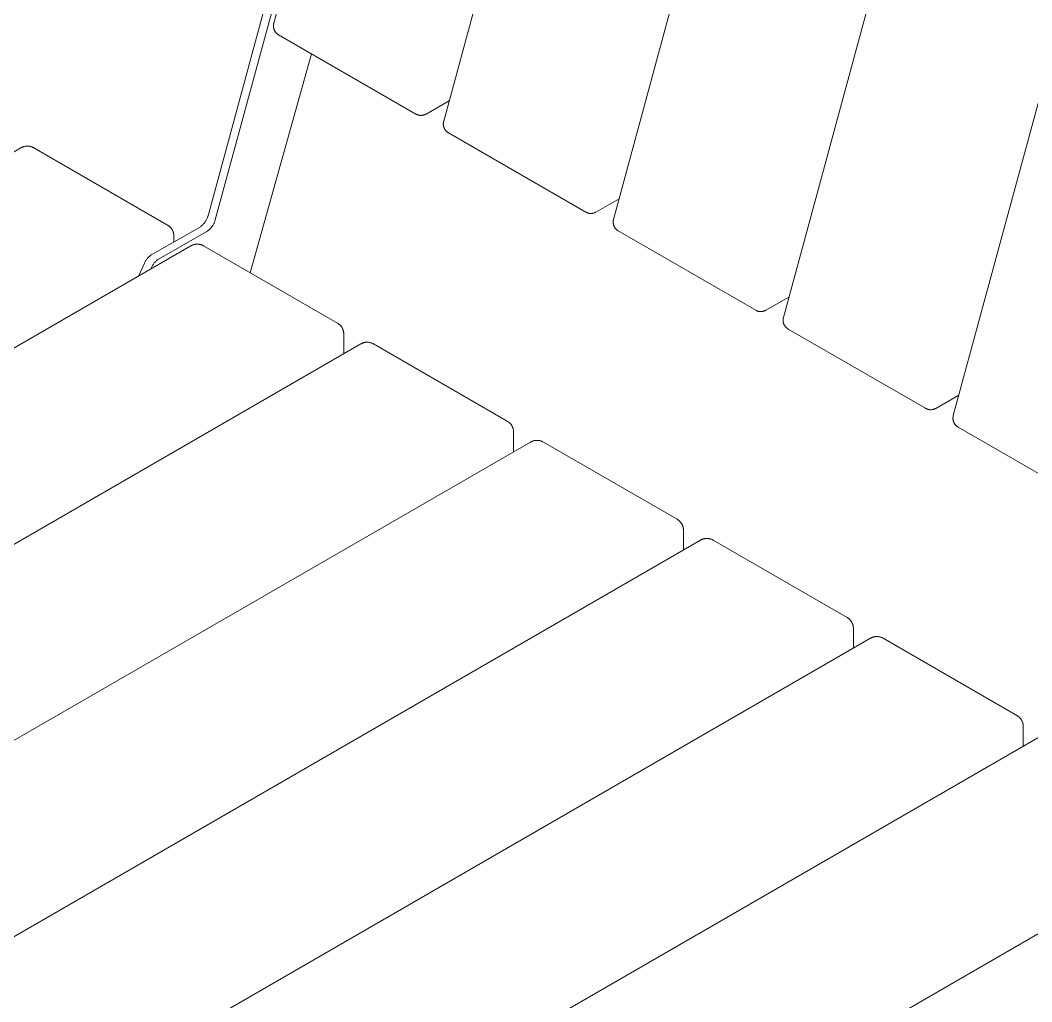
# Model space of a CAD drawing. Header units: millimetres. Extents: x -402 to 3954, y -41 to 3282.
# Drawn here: x 3260.5 to 3516.5, y 1418.4 to 1666.8 of the extents above; entities that cross this region are included whole.
import ezdxf

# ---------------------------------------------------------------- set-up
doc = ezdxf.new("R2010")
doc.units = ezdxf.units.MM
doc.layers.add('ZANO_R', color=7, linetype='Continuous', lineweight=0)

msp = doc.modelspace()

# ---------------------------------------------------------------- linework, layer by layer
at = {"layer": 'ZANO_R'}
for p, q in [((3324.69, 1666.01), (3371.11, 1837.14)), ((3308.04, 1617.29), (3363.29, 1820.77)), ((3309.87, 1616.24), (3365.12, 1819.71)), ((3367.69, 1641.18), (3414.11, 1812.32)), ((3410.69, 1616.36), (3457.11, 1787.49)), ((3453.69, 1591.53), (3500.11, 1762.66)), ((3496.69, 1566.71), (3543.11, 1737.84)), ((3324.6, 1665.48), (3324.61, 1665.57)), ((3324.6, 1665.39), (3324.6, 1665.48)), ((3324.6, 1665.3), (3324.6, 1665.39)), ((3324.6, 1665.21), (3324.6, 1665.3)), ((3324.61, 1665.12), (3324.6, 1665.21)), ((3324.61, 1665.57), (3324.62, 1665.66)), ((3324.62, 1665.03), (3324.61, 1665.12)), ((3324.62, 1665.66), (3324.63, 1665.75)), ((3324.63, 1664.94), (3324.62, 1665.03)), ((3324.63, 1665.75), (3324.65, 1665.83)), ((3324.64, 1664.86), (3324.63, 1664.94)), ((3324.66, 1664.77), (3324.64, 1664.86)), ((3324.65, 1665.83), (3324.67, 1665.92)), ((3324.68, 1664.68), (3324.66, 1664.77)), ((3324.67, 1665.92), (3324.69, 1666.01)), ((3324.71, 1664.6), (3324.68, 1664.68)), ((3324.73, 1664.51), (3324.71, 1664.6)), ((3324.76, 1664.43), (3324.73, 1664.51)), ((3324.79, 1664.34), (3324.76, 1664.43)), ((3324.83, 1664.26), (3324.79, 1664.34)), ((3324.87, 1664.18), (3324.83, 1664.26)), ((3324.91, 1664.1), (3324.87, 1664.18)), ((3324.95, 1664.02), (3324.91, 1664.1)), ((3325, 1663.95), (3324.95, 1664.02)), ((3325.05, 1663.87), (3325, 1663.95)), ((3325.1, 1663.8), (3325.05, 1663.87)), ((3325.15, 1663.73), (3325.1, 1663.8)), ((3325.21, 1663.66), (3325.15, 1663.73)), ((3325.27, 1663.59), (3325.21, 1663.66)), ((3325.33, 1663.53), (3325.27, 1663.59)), ((3325.39, 1663.46), (3325.33, 1663.53)), ((3325.46, 1663.4), (3325.39, 1663.46)), ((3325.53, 1663.34), (3325.46, 1663.4)), ((3325.6, 1663.29), (3325.53, 1663.34)), ((3325.67, 1663.23), (3325.6, 1663.29)), ((3325.74, 1663.18), (3325.67, 1663.23)), ((3325.82, 1663.13), (3325.74, 1663.18)), ((3325.89, 1663.09), (3325.82, 1663.13)), ((3360.66, 1643.02), (3325.89, 1663.09)), ((3334.25, 1658.27), (3318.74, 1602.84)), ((3369.09, 1646.35), (3363.23, 1643.01)), ((3360.74, 1642.97), (3360.66, 1643.02)), ((3360.82, 1642.93), (3360.74, 1642.97)), ((3360.9, 1642.89), (3360.82, 1642.93)), ((3360.98, 1642.86), (3360.9, 1642.89)), ((3361.06, 1642.83), (3360.98, 1642.86)), ((3361.15, 1642.8), (3361.06, 1642.83)), ((3361.24, 1642.77), (3361.15, 1642.8)), ((3361.32, 1642.75), (3361.24, 1642.77)), ((3361.41, 1642.73), (3361.32, 1642.75)), ((3361.5, 1642.71), (3361.41, 1642.73)), ((3361.59, 1642.7), (3361.5, 1642.71)), ((3361.68, 1642.69), (3361.59, 1642.7)), ((3361.77, 1642.68), (3361.68, 1642.69)), ((3361.86, 1642.67), (3361.77, 1642.68)), ((3361.94, 1642.67), (3361.86, 1642.67)), ((3362.03, 1642.67), (3361.94, 1642.67)), ((3362.12, 1642.68), (3362.03, 1642.67)), ((3362.21, 1642.68), (3362.12, 1642.68)), ((3362.3, 1642.69), (3362.21, 1642.68)), ((3362.39, 1642.71), (3362.3, 1642.69)), ((3362.48, 1642.72), (3362.39, 1642.71)), ((3362.57, 1642.74), (3362.48, 1642.72)), ((3362.65, 1642.77), (3362.57, 1642.74)), ((3362.74, 1642.79), (3362.65, 1642.77)), ((3362.83, 1642.82), (3362.74, 1642.79)), ((3362.91, 1642.85), (3362.83, 1642.82)), ((3362.99, 1642.89), (3362.91, 1642.85)), ((3363.07, 1642.93), (3362.99, 1642.89)), ((3363.15, 1642.97), (3363.07, 1642.93)), ((3363.23, 1643.01), (3363.15, 1642.97)), ((3367.67, 1641.1), (3367.69, 1641.18)), ((3367.6, 1640.65), (3367.61, 1640.74)), ((3367.6, 1640.56), (3367.6, 1640.65)), ((3367.6, 1640.47), (3367.6, 1640.56)), ((3367.6, 1640.39), (3367.6, 1640.47)), ((3367.61, 1640.3), (3367.6, 1640.39)), ((3367.61, 1640.74), (3367.62, 1640.83)), ((3367.62, 1640.21), (3367.61, 1640.3)), ((3367.62, 1640.83), (3367.63, 1640.92)), ((3367.63, 1640.12), (3367.62, 1640.21)), ((3367.63, 1640.92), (3367.65, 1641.01)), ((3367.64, 1640.03), (3367.63, 1640.12)), ((3367.66, 1639.94), (3367.64, 1640.03)), ((3367.65, 1641.01), (3367.67, 1641.1)), ((3367.68, 1639.86), (3367.66, 1639.94)), ((3367.7, 1639.77), (3367.68, 1639.86)), ((3367.73, 1639.69), (3367.7, 1639.77)), ((3367.76, 1639.6), (3367.73, 1639.69)), ((3367.79, 1639.52), (3367.76, 1639.6)), ((3367.83, 1639.44), (3367.79, 1639.52)), ((3367.87, 1639.35), (3367.83, 1639.44)), ((3367.91, 1639.28), (3367.87, 1639.35)), ((3367.95, 1639.2), (3367.91, 1639.28)), ((3368, 1639.12), (3367.95, 1639.2)), ((3368.05, 1639.05), (3368, 1639.12)), ((3368.1, 1638.97), (3368.05, 1639.05)), ((3368.15, 1638.9), (3368.1, 1638.97)), ((3368.21, 1638.83), (3368.15, 1638.9)), ((3368.27, 1638.77), (3368.21, 1638.83)), ((3368.33, 1638.7), (3368.27, 1638.77)), ((3368.39, 1638.64), (3368.33, 1638.7)), ((3368.46, 1638.58), (3368.39, 1638.64)), ((3368.53, 1638.52), (3368.46, 1638.58)), ((3368.6, 1638.46), (3368.53, 1638.52)), ((3368.67, 1638.41), (3368.6, 1638.46)), ((3368.74, 1638.36), (3368.67, 1638.41)), ((3368.82, 1638.31), (3368.74, 1638.36)), ((3368.89, 1638.26), (3368.82, 1638.31)), ((3403.66, 1618.19), (3368.89, 1638.26)), ((3059.43, 1518.27), (3260.7, 1634.48)), ((3260.7, 1634.48), (3260.79, 1634.53)), ((3260.79, 1634.53), (3260.89, 1634.58)), ((3260.89, 1634.58), (3260.99, 1634.63)), ((3260.99, 1634.63), (3261.09, 1634.67)), ((3261.09, 1634.67), (3261.19, 1634.71)), ((3261.19, 1634.71), (3261.3, 1634.74)), ((3261.3, 1634.74), (3261.4, 1634.78)), ((3261.4, 1634.78), (3261.5, 1634.81)), ((3261.5, 1634.81), (3261.61, 1634.83)), ((3261.61, 1634.83), (3261.72, 1634.85)), ((3261.72, 1634.85), (3261.83, 1634.87)), ((3261.83, 1634.87), (3261.93, 1634.89)), ((3261.93, 1634.89), (3262.04, 1634.9)), ((3262.04, 1634.9), (3262.15, 1634.91)), ((3262.15, 1634.91), (3262.26, 1634.91)), ((3262.26, 1634.91), (3262.37, 1634.91)), ((3262.37, 1634.91), (3262.48, 1634.91)), ((3262.48, 1634.91), (3262.59, 1634.9)), ((3262.59, 1634.9), (3262.7, 1634.89)), ((3262.7, 1634.89), (3262.81, 1634.87)), ((3262.81, 1634.87), (3262.91, 1634.85)), ((3262.91, 1634.85), (3263.02, 1634.83)), ((3263.02, 1634.83), (3263.13, 1634.81)), ((3263.13, 1634.81), (3263.23, 1634.78)), ((3263.23, 1634.78), (3263.34, 1634.74)), ((3263.34, 1634.74), (3263.44, 1634.71)), ((3263.44, 1634.71), (3263.54, 1634.67)), ((3263.54, 1634.67), (3263.64, 1634.63)), ((3263.64, 1634.63), (3263.74, 1634.58)), ((3263.74, 1634.58), (3263.84, 1634.53)), ((3263.84, 1634.53), (3263.93, 1634.48)), ((3263.93, 1634.48), (3297.78, 1614.93)), ((3412.09, 1621.52), (3406.23, 1618.18)), ((3403.74, 1618.15), (3403.66, 1618.19)), ((3403.82, 1618.11), (3403.74, 1618.15)), ((3406.15, 1618.14), (3406.07, 1618.1)), ((3406.23, 1618.18), (3406.15, 1618.14)), ((3307.13, 1615.47), (3307.23, 1615.61)), ((3307.23, 1615.61), (3307.33, 1615.75)), ((3307.33, 1615.75), (3307.42, 1615.89)), ((3307.42, 1615.89), (3307.51, 1616.04)), ((3307.51, 1616.04), (3307.6, 1616.18)), ((3307.6, 1616.18), (3307.68, 1616.34)), ((3307.68, 1616.34), (3307.75, 1616.49)), ((3307.75, 1616.49), (3307.82, 1616.65)), ((3307.82, 1616.65), (3307.88, 1616.8)), ((3307.88, 1616.8), (3307.94, 1616.97)), ((3307.94, 1616.97), (3307.99, 1617.13)), ((3307.99, 1617.13), (3308.04, 1617.29)), ((3309.58, 1615.43), (3309.65, 1615.59)), ((3309.65, 1615.59), (3309.71, 1615.75)), ((3309.71, 1615.75), (3309.77, 1615.91)), ((3309.77, 1615.91), (3309.82, 1616.07)), ((3309.82, 1616.07), (3309.87, 1616.24)), ((3403.9, 1618.07), (3403.82, 1618.11)), ((3403.98, 1618.03), (3403.9, 1618.07)), ((3404.06, 1618), (3403.98, 1618.03)), ((3404.15, 1617.97), (3404.06, 1618)), ((3404.23, 1617.95), (3404.15, 1617.97)), ((3404.32, 1617.92), (3404.23, 1617.95)), ((3404.41, 1617.9), (3404.32, 1617.92)), ((3404.5, 1617.88), (3404.41, 1617.9)), ((3404.59, 1617.87), (3404.5, 1617.88)), ((3404.68, 1617.86), (3404.59, 1617.87)), ((3404.76, 1617.85), (3404.68, 1617.86)), ((3404.85, 1617.85), (3404.76, 1617.85)), ((3404.94, 1617.84), (3404.85, 1617.85)), ((3405.03, 1617.85), (3404.94, 1617.84)), ((3405.12, 1617.85), (3405.03, 1617.85)), ((3405.21, 1617.86), (3405.12, 1617.85)), ((3405.3, 1617.87), (3405.21, 1617.86)), ((3405.39, 1617.88), (3405.3, 1617.87)), ((3405.48, 1617.9), (3405.39, 1617.88)), ((3405.57, 1617.92), (3405.48, 1617.9)), ((3405.65, 1617.94), (3405.57, 1617.92)), ((3405.74, 1617.97), (3405.65, 1617.94)), ((3405.82, 1618), (3405.74, 1617.97)), ((3405.91, 1618.03), (3405.82, 1618)), ((3405.99, 1618.06), (3405.91, 1618.03)), ((3406.07, 1618.1), (3405.99, 1618.06)), ((3410.6, 1615.83), (3410.61, 1615.92)), ((3410.6, 1615.74), (3410.6, 1615.83)), ((3410.6, 1615.65), (3410.6, 1615.74)), ((3410.6, 1615.56), (3410.6, 1615.65)), ((3410.61, 1615.92), (3410.62, 1616.01)), ((3410.62, 1616.01), (3410.63, 1616.09)), ((3410.63, 1616.09), (3410.65, 1616.18)), ((3410.65, 1616.18), (3410.67, 1616.27)), ((3410.67, 1616.27), (3410.69, 1616.36)), ((3293.81, 1607.45), (3305.88, 1614.32)), ((3295.64, 1606.39), (3307.71, 1613.27)), ((3297.78, 1614.93), (3297.88, 1614.88)), ((3297.88, 1614.88), (3297.97, 1614.82)), ((3297.97, 1614.82), (3298.06, 1614.75)), ((3298.06, 1614.75), (3298.15, 1614.69)), ((3298.15, 1614.69), (3298.23, 1614.62)), ((3298.23, 1614.62), (3298.31, 1614.55)), ((3298.31, 1614.55), (3298.39, 1614.48)), ((3298.39, 1614.48), (3298.47, 1614.4)), ((3298.47, 1614.4), (3298.55, 1614.32)), ((3298.55, 1614.32), (3298.62, 1614.24)), ((3298.62, 1614.24), (3298.69, 1614.15)), ((3298.69, 1614.15), (3298.76, 1614.07)), ((3298.76, 1614.07), (3298.82, 1613.98)), ((3298.82, 1613.98), (3298.88, 1613.89)), ((3298.88, 1613.89), (3298.94, 1613.8)), ((3298.94, 1613.8), (3298.99, 1613.7)), ((3298.99, 1613.7), (3299.05, 1613.6)), ((3299.05, 1613.6), (3299.09, 1613.51)), ((3299.09, 1613.51), (3299.14, 1613.41)), ((3299.14, 1613.41), (3299.18, 1613.31)), ((3299.18, 1613.31), (3299.22, 1613.2)), ((3299.22, 1613.2), (3299.25, 1613.1)), ((3299.25, 1613.1), (3299.28, 1613)), ((3305.88, 1614.32), (3306.02, 1614.42)), ((3306.02, 1614.42), (3306.16, 1614.52)), ((3306.16, 1614.52), (3306.29, 1614.62)), ((3306.29, 1614.62), (3306.42, 1614.73)), ((3306.42, 1614.73), (3306.55, 1614.85)), ((3306.55, 1614.85), (3306.68, 1614.96)), ((3306.68, 1614.96), (3306.8, 1615.08)), ((3306.8, 1615.08), (3306.91, 1615.21)), ((3306.91, 1615.21), (3307.02, 1615.34)), ((3307.02, 1615.34), (3307.13, 1615.47)), ((3307.71, 1613.27), (3307.85, 1613.36)), ((3307.85, 1613.36), (3307.99, 1613.46)), ((3307.99, 1613.46), (3308.12, 1613.57)), ((3308.12, 1613.57), (3308.25, 1613.68)), ((3308.25, 1613.68), (3308.38, 1613.79)), ((3308.38, 1613.79), (3308.51, 1613.91)), ((3308.51, 1613.91), (3308.63, 1614.03)), ((3308.63, 1614.03), (3308.74, 1614.15)), ((3308.74, 1614.15), (3308.85, 1614.28)), ((3308.85, 1614.28), (3308.96, 1614.41)), ((3308.96, 1614.41), (3309.06, 1614.55)), ((3309.06, 1614.55), (3309.16, 1614.69)), ((3309.16, 1614.69), (3309.25, 1614.83)), ((3309.25, 1614.83), (3309.34, 1614.98)), ((3309.34, 1614.98), (3309.43, 1615.13)), ((3309.43, 1615.13), (3309.5, 1615.28)), ((3309.5, 1615.28), (3309.58, 1615.43)), ((3410.61, 1615.47), (3410.6, 1615.56)), ((3410.61, 1615.38), (3410.61, 1615.47)), ((3410.63, 1615.29), (3410.61, 1615.38)), ((3410.64, 1615.21), (3410.63, 1615.29)), ((3410.66, 1615.12), (3410.64, 1615.21)), ((3410.68, 1615.03), (3410.66, 1615.12)), ((3410.7, 1614.94), (3410.68, 1615.03)), ((3410.73, 1614.86), (3410.7, 1614.94)), ((3410.76, 1614.78), (3410.73, 1614.86)), ((3410.79, 1614.69), (3410.76, 1614.78)), ((3410.83, 1614.61), (3410.79, 1614.69)), ((3410.87, 1614.53), (3410.83, 1614.61)), ((3410.91, 1614.45), (3410.87, 1614.53)), ((3410.95, 1614.37), (3410.91, 1614.45)), ((3411, 1614.3), (3410.95, 1614.37)), ((3411.05, 1614.22), (3411, 1614.3)), ((3411.1, 1614.15), (3411.05, 1614.22)), ((3411.15, 1614.08), (3411.1, 1614.15)), ((3411.21, 1614.01), (3411.15, 1614.08)), ((3411.27, 1613.94), (3411.21, 1614.01)), ((3411.33, 1613.88), (3411.27, 1613.94)), ((3411.39, 1613.81), (3411.33, 1613.88)), ((3411.46, 1613.75), (3411.39, 1613.81)), ((3411.53, 1613.69), (3411.46, 1613.75)), ((3411.6, 1613.64), (3411.53, 1613.69)), ((3411.67, 1613.58), (3411.6, 1613.64)), ((3411.74, 1613.53), (3411.67, 1613.58)), ((3411.81, 1613.48), (3411.74, 1613.53)), ((3411.89, 1613.44), (3411.81, 1613.48)), ((3446.66, 1593.37), (3411.89, 1613.44)), ((3299.28, 1613), (3299.31, 1612.89)), ((3299.31, 1612.89), (3299.33, 1612.78)), ((3299.33, 1612.78), (3299.35, 1612.68)), ((3299.35, 1612.68), (3299.37, 1612.57)), ((3299.37, 1612.57), (3299.38, 1612.46)), ((3299.38, 1612.46), (3299.39, 1612.35)), ((3299.39, 1612.35), (3299.4, 1612.24)), ((3299.4, 1612.24), (3299.4, 1612.13)), ((3299.4, 1612.13), (3299.4, 1610.63)), ((3102.42, 1493.45), (3303.7, 1609.65)), ((3303.7, 1609.65), (3303.79, 1609.7)), ((3303.79, 1609.7), (3303.89, 1609.75)), ((3303.89, 1609.75), (3303.99, 1609.8)), ((3303.99, 1609.8), (3304.09, 1609.84)), ((3304.09, 1609.84), (3304.19, 1609.88)), ((3304.19, 1609.88), (3304.29, 1609.92)), ((3304.29, 1609.92), (3304.4, 1609.95)), ((3304.4, 1609.95), (3304.5, 1609.98)), ((3304.5, 1609.98), (3304.61, 1610.01)), ((3304.61, 1610.01), (3304.72, 1610.03)), ((3304.72, 1610.03), (3304.82, 1610.05)), ((3304.82, 1610.05), (3304.93, 1610.06)), ((3304.93, 1610.06), (3305.04, 1610.07)), ((3305.04, 1610.07), (3305.15, 1610.08)), ((3305.15, 1610.08), (3305.26, 1610.08)), ((3305.26, 1610.08), (3305.37, 1610.08)), ((3305.37, 1610.08), (3305.48, 1610.08)), ((3305.48, 1610.08), (3305.59, 1610.07)), ((3305.59, 1610.07), (3305.7, 1610.06)), ((3305.7, 1610.06), (3305.8, 1610.05)), ((3305.8, 1610.05), (3305.91, 1610.03)), ((3305.91, 1610.03), (3306.02, 1610.01)), ((3306.02, 1610.01), (3306.13, 1609.98)), ((3306.13, 1609.98), (3306.23, 1609.95)), ((3306.23, 1609.95), (3306.33, 1609.92)), ((3306.33, 1609.92), (3306.44, 1609.88)), ((3306.44, 1609.88), (3306.54, 1609.84)), ((3306.54, 1609.84), (3306.64, 1609.8)), ((3306.64, 1609.8), (3306.74, 1609.75)), ((3306.74, 1609.75), (3306.84, 1609.7)), ((3306.84, 1609.7), (3306.93, 1609.65)), ((3306.93, 1609.65), (3340.78, 1590.11)), ((3291.94, 1605.27), (3292.01, 1605.41)), ((3292.01, 1605.41), (3292.08, 1605.56)), ((3292.08, 1605.56), (3292.15, 1605.7)), ((3292.15, 1605.7), (3292.24, 1605.84)), ((3292.24, 1605.84), (3292.32, 1605.98)), ((3292.32, 1605.98), (3292.41, 1606.11)), ((3292.41, 1606.11), (3292.51, 1606.25)), ((3292.51, 1606.25), (3292.61, 1606.37)), ((3292.61, 1606.37), (3292.71, 1606.5)), ((3292.71, 1606.5), (3292.82, 1606.62)), ((3292.82, 1606.62), (3292.93, 1606.74)), ((3292.93, 1606.74), (3293.05, 1606.85)), ((3293.05, 1606.85), (3293.17, 1606.96)), ((3293.17, 1606.96), (3293.29, 1607.07)), ((3293.29, 1607.07), (3293.42, 1607.17)), ((3293.42, 1607.17), (3293.54, 1607.27)), ((3293.54, 1607.27), (3293.68, 1607.36)), ((3293.68, 1607.36), (3293.81, 1607.45)), ((3294.44, 1605.32), (3294.54, 1605.44)), ((3294.54, 1605.44), (3294.65, 1605.56)), ((3294.65, 1605.56), (3294.76, 1605.68)), ((3294.76, 1605.68), (3294.88, 1605.8)), ((3294.88, 1605.8), (3295, 1605.91)), ((3295, 1605.91), (3295.12, 1606.01)), ((3295.12, 1606.01), (3295.24, 1606.11)), ((3295.24, 1606.11), (3295.37, 1606.21)), ((3295.37, 1606.21), (3295.51, 1606.31)), ((3295.51, 1606.31), (3295.64, 1606.39)), ((3290.45, 1602), (3291.94, 1605.27)), ((3293.59, 1603.81), (3293.77, 1604.21)), ((3293.77, 1604.21), (3293.84, 1604.36)), ((3293.84, 1604.36), (3293.91, 1604.5)), ((3293.91, 1604.5), (3293.98, 1604.65)), ((3293.98, 1604.65), (3294.07, 1604.79)), ((3294.07, 1604.79), (3294.15, 1604.92)), ((3294.15, 1604.92), (3294.24, 1605.06)), ((3294.24, 1605.06), (3294.34, 1605.19)), ((3294.34, 1605.19), (3294.44, 1605.32)), ((3455.09, 1596.7), (3449.23, 1593.36)), ((3446.74, 1593.32), (3446.66, 1593.37)), ((3446.82, 1593.28), (3446.74, 1593.32)), ((3446.9, 1593.24), (3446.82, 1593.28)), ((3446.98, 1593.21), (3446.9, 1593.24)), ((3447.06, 1593.18), (3446.98, 1593.21)), ((3447.15, 1593.15), (3447.06, 1593.18)), ((3447.23, 1593.12), (3447.15, 1593.15)), ((3447.32, 1593.1), (3447.23, 1593.12)), ((3447.41, 1593.08), (3447.32, 1593.1)), ((3447.5, 1593.06), (3447.41, 1593.08)), ((3447.58, 1593.05), (3447.5, 1593.06)), ((3447.67, 1593.03), (3447.58, 1593.05)), ((3447.76, 1593.03), (3447.67, 1593.03)), ((3447.85, 1593.02), (3447.76, 1593.03)), ((3447.94, 1593.02), (3447.85, 1593.02)), ((3448.03, 1593.02), (3447.94, 1593.02)), ((3448.12, 1593.03), (3448.03, 1593.02)), ((3448.21, 1593.03), (3448.12, 1593.03)), ((3448.3, 1593.04), (3448.21, 1593.03)), ((3448.39, 1593.06), (3448.3, 1593.04)), ((3448.48, 1593.07), (3448.39, 1593.06)), ((3448.57, 1593.09), (3448.48, 1593.07)), ((3448.65, 1593.12), (3448.57, 1593.09)), ((3448.74, 1593.14), (3448.65, 1593.12)), ((3448.82, 1593.17), (3448.74, 1593.14)), ((3448.91, 1593.2), (3448.82, 1593.17)), ((3448.99, 1593.24), (3448.91, 1593.2)), ((3449.07, 1593.28), (3448.99, 1593.24)), ((3449.15, 1593.32), (3449.07, 1593.28)), ((3449.23, 1593.36), (3449.15, 1593.32)), ((3340.78, 1590.11), (3340.88, 1590.05)), ((3340.88, 1590.05), (3340.97, 1589.99)), ((3340.97, 1589.99), (3341.06, 1589.93)), ((3453.6, 1591), (3453.61, 1591.09)), ((3453.6, 1590.91), (3453.6, 1591)), ((3453.6, 1590.82), (3453.6, 1590.91)), ((3453.6, 1590.73), (3453.6, 1590.82)), ((3453.6, 1590.65), (3453.6, 1590.73)), ((3453.61, 1590.56), (3453.6, 1590.65)), ((3453.61, 1591.09), (3453.62, 1591.18)), ((3453.63, 1590.47), (3453.61, 1590.56)), ((3453.62, 1591.18), (3453.63, 1591.27)), ((3453.63, 1591.27), (3453.65, 1591.36)), ((3453.64, 1590.38), (3453.63, 1590.47)), ((3453.66, 1590.29), (3453.64, 1590.38)), ((3453.65, 1591.36), (3453.66, 1591.44)), ((3453.66, 1591.44), (3453.69, 1591.53)), ((3453.68, 1590.21), (3453.66, 1590.29)), ((3453.7, 1590.12), (3453.68, 1590.21)), ((3453.73, 1590.03), (3453.7, 1590.12)), ((3453.76, 1589.95), (3453.73, 1590.03)), ((3341.06, 1589.93), (3341.14, 1589.86)), ((3341.14, 1589.86), (3341.23, 1589.8)), ((3341.23, 1589.8), (3341.31, 1589.72)), ((3341.31, 1589.72), (3341.39, 1589.65)), ((3341.39, 1589.65), (3341.47, 1589.57)), ((3341.47, 1589.57), (3341.55, 1589.49)), ((3341.55, 1589.49), (3341.62, 1589.41)), ((3341.62, 1589.41), (3341.69, 1589.33)), ((3341.69, 1589.33), (3341.76, 1589.24)), ((3341.76, 1589.24), (3341.82, 1589.15)), ((3341.82, 1589.15), (3341.88, 1589.06)), ((3341.88, 1589.06), (3341.94, 1588.97)), ((3341.94, 1588.97), (3341.99, 1588.88)), ((3341.99, 1588.88), (3342.04, 1588.78)), ((3342.04, 1588.78), (3342.09, 1588.68)), ((3342.09, 1588.68), (3342.14, 1588.58)), ((3342.14, 1588.58), (3342.18, 1588.48)), ((3342.18, 1588.48), (3342.22, 1588.38)), ((3342.22, 1588.38), (3342.25, 1588.27)), ((3342.25, 1588.27), (3342.28, 1588.17)), ((3342.28, 1588.17), (3342.31, 1588.06)), ((3342.31, 1588.06), (3342.33, 1587.96)), ((3342.33, 1587.96), (3342.35, 1587.85)), ((3342.35, 1587.85), (3342.37, 1587.74)), ((3342.37, 1587.74), (3342.38, 1587.63)), ((3342.38, 1587.63), (3342.39, 1587.52)), ((3342.39, 1587.52), (3342.4, 1587.42)), ((3342.4, 1587.42), (3342.4, 1587.31)), ((3453.79, 1589.87), (3453.76, 1589.95)), ((3453.83, 1589.78), (3453.79, 1589.87)), ((3453.87, 1589.7), (3453.83, 1589.78)), ((3453.91, 1589.62), (3453.87, 1589.7)), ((3453.95, 1589.55), (3453.91, 1589.62)), ((3454, 1589.47), (3453.95, 1589.55)), ((3454.05, 1589.4), (3454, 1589.47)), ((3454.1, 1589.32), (3454.05, 1589.4)), ((3454.15, 1589.25), (3454.1, 1589.32)), ((3454.21, 1589.18), (3454.15, 1589.25)), ((3454.27, 1589.12), (3454.21, 1589.18)), ((3454.33, 1589.05), (3454.27, 1589.12)), ((3454.39, 1588.99), (3454.33, 1589.05)), ((3454.46, 1588.93), (3454.39, 1588.99)), ((3454.52, 1588.87), (3454.46, 1588.93)), ((3454.59, 1588.81), (3454.52, 1588.87)), ((3454.67, 1588.76), (3454.59, 1588.81)), ((3454.74, 1588.71), (3454.67, 1588.76)), ((3454.81, 1588.66), (3454.74, 1588.71)), ((3454.89, 1588.61), (3454.81, 1588.66)), ((3489.66, 1568.54), (3454.89, 1588.61)), ((3342.4, 1587.31), (3342.4, 1582.34)), ((3346.7, 1584.83), (3346.79, 1584.88)), ((3346.79, 1584.88), (3346.89, 1584.93)), ((3346.89, 1584.93), (3346.99, 1584.97)), ((3346.99, 1584.97), (3347.09, 1585.02)), ((3347.09, 1585.02), (3347.19, 1585.06)), ((3347.19, 1585.06), (3347.29, 1585.09)), ((3347.29, 1585.09), (3347.4, 1585.13)), ((3347.4, 1585.13), (3347.5, 1585.16)), ((3347.5, 1585.16), (3347.61, 1585.18)), ((3347.61, 1585.18), (3347.72, 1585.2)), ((3347.72, 1585.2), (3347.82, 1585.22)), ((3347.82, 1585.22), (3347.93, 1585.24)), ((3347.93, 1585.24), (3348.04, 1585.25)), ((3348.04, 1585.25), (3348.15, 1585.25)), ((3348.15, 1585.25), (3348.26, 1585.26)), ((3348.26, 1585.26), (3348.37, 1585.26)), ((3348.37, 1585.26), (3348.48, 1585.25)), ((3348.48, 1585.25), (3348.59, 1585.25)), ((3348.59, 1585.25), (3348.7, 1585.24)), ((3348.7, 1585.24), (3348.8, 1585.22)), ((3348.8, 1585.22), (3348.91, 1585.2)), ((3348.91, 1585.2), (3349.02, 1585.18)), ((3349.02, 1585.18), (3349.12, 1585.16)), ((3349.12, 1585.16), (3349.23, 1585.13)), ((3349.23, 1585.13), (3349.33, 1585.09)), ((3349.33, 1585.09), (3349.44, 1585.06)), ((3349.44, 1585.06), (3349.54, 1585.02)), ((3349.54, 1585.02), (3349.64, 1584.97)), ((3349.64, 1584.97), (3349.74, 1584.93)), ((3349.74, 1584.93), (3349.84, 1584.88)), ((3349.84, 1584.88), (3349.93, 1584.83)), ((3145.42, 1468.62), (3346.7, 1584.83)), ((3349.93, 1584.83), (3383.78, 1565.28)), ((3498.09, 1571.87), (3492.23, 1568.53)), ((3489.73, 1568.5), (3489.66, 1568.54)), ((3489.81, 1568.46), (3489.73, 1568.5)), ((3489.9, 1568.42), (3489.81, 1568.46)), ((3489.98, 1568.38), (3489.9, 1568.42)), ((3490.06, 1568.35), (3489.98, 1568.38)), ((3490.15, 1568.32), (3490.06, 1568.35)), ((3490.23, 1568.29), (3490.15, 1568.32)), ((3490.32, 1568.27), (3490.23, 1568.29)), ((3490.41, 1568.25), (3490.32, 1568.27)), ((3490.5, 1568.23), (3490.41, 1568.25)), ((3490.58, 1568.22), (3490.5, 1568.23)), ((3490.67, 1568.21), (3490.58, 1568.22)), ((3490.76, 1568.2), (3490.67, 1568.21)), ((3490.85, 1568.2), (3490.76, 1568.2)), ((3490.94, 1568.19), (3490.85, 1568.2)), ((3491.03, 1568.2), (3490.94, 1568.19)), ((3491.12, 1568.2), (3491.03, 1568.2)), ((3491.21, 1568.21), (3491.12, 1568.2)), ((3491.3, 1568.22), (3491.21, 1568.21)), ((3491.39, 1568.23), (3491.3, 1568.22)), ((3491.48, 1568.25), (3491.39, 1568.23)), ((3491.57, 1568.27), (3491.48, 1568.25)), ((3491.65, 1568.29), (3491.57, 1568.27)), ((3491.74, 1568.32), (3491.65, 1568.29)), ((3491.82, 1568.35), (3491.74, 1568.32)), ((3491.91, 1568.38), (3491.82, 1568.35)), ((3491.99, 1568.41), (3491.91, 1568.38)), ((3492.07, 1568.45), (3491.99, 1568.41)), ((3492.15, 1568.49), (3492.07, 1568.45)), ((3492.23, 1568.53), (3492.15, 1568.49)), ((3383.78, 1565.28), (3383.87, 1565.23)), ((3383.87, 1565.23), (3383.97, 1565.17)), ((3383.97, 1565.17), (3384.06, 1565.1)), ((3384.06, 1565.1), (3384.14, 1565.04)), ((3384.14, 1565.04), (3384.23, 1564.97)), ((3384.23, 1564.97), (3384.31, 1564.9)), ((3384.31, 1564.9), (3384.39, 1564.82)), ((3384.39, 1564.82), (3384.47, 1564.75)), ((3384.47, 1564.75), (3384.55, 1564.67)), ((3384.55, 1564.67), (3384.62, 1564.59)), ((3384.62, 1564.59), (3384.69, 1564.5)), ((3384.69, 1564.5), (3384.75, 1564.42)), ((3384.75, 1564.42), (3384.82, 1564.33)), ((3496.6, 1566.18), (3496.61, 1566.27)), ((3496.6, 1566.09), (3496.6, 1566.18)), ((3496.6, 1566), (3496.6, 1566.09)), ((3496.6, 1565.91), (3496.6, 1566)), ((3496.6, 1565.82), (3496.6, 1565.91)), ((3496.61, 1565.73), (3496.6, 1565.82)), ((3496.61, 1566.27), (3496.62, 1566.35)), ((3496.62, 1565.64), (3496.61, 1565.73)), ((3496.62, 1566.35), (3496.63, 1566.44)), ((3496.64, 1565.55), (3496.62, 1565.64)), ((3496.63, 1566.44), (3496.65, 1566.53)), ((3496.66, 1565.47), (3496.64, 1565.55)), ((3496.65, 1566.53), (3496.66, 1566.62)), ((3496.66, 1566.62), (3496.69, 1566.71)), ((3496.68, 1565.38), (3496.66, 1565.47)), ((3496.7, 1565.29), (3496.68, 1565.38)), ((3496.73, 1565.21), (3496.7, 1565.29)), ((3496.76, 1565.12), (3496.73, 1565.21)), ((3496.79, 1565.04), (3496.76, 1565.12)), ((3496.83, 1564.96), (3496.79, 1565.04)), ((3496.86, 1564.88), (3496.83, 1564.96)), ((3496.91, 1564.8), (3496.86, 1564.88)), ((3496.95, 1564.72), (3496.91, 1564.8)), ((3497, 1564.64), (3496.95, 1564.72)), ((3497.05, 1564.57), (3497, 1564.64)), ((3497.1, 1564.5), (3497.05, 1564.57)), ((3497.15, 1564.43), (3497.1, 1564.5)), ((3497.21, 1564.36), (3497.15, 1564.43)), ((3384.82, 1564.33), (3384.88, 1564.24)), ((3384.88, 1564.24), (3384.94, 1564.14)), ((3384.94, 1564.14), (3384.99, 1564.05)), ((3384.99, 1564.05), (3385.04, 1563.95)), ((3385.04, 1563.95), (3385.09, 1563.86)), ((3385.09, 1563.86), (3385.14, 1563.76)), ((3385.14, 1563.76), (3385.18, 1563.66)), ((3385.18, 1563.66), (3385.22, 1563.55)), ((3385.22, 1563.55), (3385.25, 1563.45)), ((3385.25, 1563.45), (3385.28, 1563.34)), ((3385.28, 1563.34), (3385.31, 1563.24)), ((3385.31, 1563.24), (3385.33, 1563.13)), ((3385.33, 1563.13), (3385.35, 1563.02)), ((3385.35, 1563.02), (3385.37, 1562.92)), ((3385.37, 1562.92), (3385.38, 1562.81)), ((3385.38, 1562.81), (3385.39, 1562.7)), ((3385.39, 1562.7), (3385.4, 1562.59)), ((3385.4, 1562.59), (3385.4, 1562.48)), ((3385.4, 1562.48), (3385.4, 1557.52)), ((3497.27, 1564.29), (3497.21, 1564.36)), ((3497.33, 1564.22), (3497.27, 1564.29)), ((3497.39, 1564.16), (3497.33, 1564.22)), ((3497.46, 1564.1), (3497.39, 1564.16)), ((3497.52, 1564.04), (3497.46, 1564.1)), ((3497.59, 1563.99), (3497.52, 1564.04)), ((3497.66, 1563.93), (3497.59, 1563.99)), ((3497.74, 1563.88), (3497.66, 1563.93)), ((3497.81, 1563.83), (3497.74, 1563.88)), ((3497.89, 1563.79), (3497.81, 1563.83)), ((3532.65, 1543.71), (3497.89, 1563.79)), ((3188.42, 1443.8), (3389.7, 1560)), ((3389.7, 1560), (3389.79, 1560.05)), ((3389.79, 1560.05), (3389.89, 1560.1)), ((3389.89, 1560.1), (3389.99, 1560.15)), ((3389.99, 1560.15), (3390.09, 1560.19)), ((3390.09, 1560.19), (3390.19, 1560.23)), ((3390.19, 1560.23), (3390.29, 1560.27)), ((3390.29, 1560.27), (3390.4, 1560.3)), ((3390.4, 1560.3), (3390.5, 1560.33)), ((3390.5, 1560.33), (3390.61, 1560.36)), ((3390.61, 1560.36), (3390.72, 1560.38)), ((3390.72, 1560.38), (3390.82, 1560.4)), ((3390.82, 1560.4), (3390.93, 1560.41)), ((3390.93, 1560.41), (3391.04, 1560.42)), ((3391.04, 1560.42), (3391.15, 1560.43)), ((3391.15, 1560.43), (3391.26, 1560.43)), ((3391.26, 1560.43), (3391.37, 1560.43)), ((3391.37, 1560.43), (3391.48, 1560.43)), ((3391.48, 1560.43), (3391.59, 1560.42)), ((3391.59, 1560.42), (3391.69, 1560.41)), ((3391.69, 1560.41), (3391.8, 1560.4)), ((3391.8, 1560.4), (3391.91, 1560.38)), ((3391.91, 1560.38), (3392.02, 1560.36)), ((3392.02, 1560.36), (3392.12, 1560.33)), ((3392.12, 1560.33), (3392.23, 1560.3)), ((3392.23, 1560.3), (3392.33, 1560.27)), ((3392.33, 1560.27), (3392.44, 1560.23)), ((3392.44, 1560.23), (3392.54, 1560.19)), ((3392.54, 1560.19), (3392.64, 1560.15)), ((3392.64, 1560.15), (3392.74, 1560.1)), ((3392.74, 1560.1), (3392.83, 1560.05)), ((3392.83, 1560.05), (3392.93, 1560)), ((3392.93, 1560), (3426.78, 1540.46)), ((3426.78, 1540.46), (3426.87, 1540.4)), ((3426.87, 1540.4), (3426.97, 1540.34)), ((3426.97, 1540.34), (3427.06, 1540.28)), ((3427.06, 1540.28), (3427.14, 1540.21)), ((3427.14, 1540.21), (3427.23, 1540.14)), ((3427.23, 1540.14), (3427.31, 1540.07)), ((3427.31, 1540.07), (3427.39, 1540)), ((3427.39, 1540), (3427.47, 1539.92)), ((3427.47, 1539.92), (3427.54, 1539.84)), ((3427.54, 1539.84), (3427.62, 1539.76)), ((3427.62, 1539.76), (3427.69, 1539.68)), ((3427.69, 1539.68), (3427.75, 1539.59)), ((3427.75, 1539.59), (3427.82, 1539.5)), ((3427.82, 1539.5), (3427.88, 1539.41)), ((3427.88, 1539.41), (3427.94, 1539.32)), ((3427.94, 1539.32), (3427.99, 1539.22)), ((3427.99, 1539.22), (3428.04, 1539.13)), ((3428.04, 1539.13), (3428.09, 1539.03)), ((3428.09, 1539.03), (3428.14, 1538.93)), ((3428.14, 1538.93), (3428.18, 1538.83)), ((3428.18, 1538.83), (3428.21, 1538.73)), ((3428.21, 1538.73), (3428.25, 1538.62)), ((3428.25, 1538.62), (3428.28, 1538.52)), ((3428.28, 1538.52), (3428.31, 1538.41)), ((3428.31, 1538.41), (3428.33, 1538.31)), ((3428.33, 1538.31), (3428.35, 1538.2)), ((3428.35, 1538.2), (3428.37, 1538.09)), ((3428.37, 1538.09), (3428.38, 1537.98)), ((3428.38, 1537.98), (3428.39, 1537.87)), ((3428.39, 1537.87), (3428.4, 1537.76)), ((3428.4, 1537.76), (3428.4, 1537.66)), ((3428.4, 1537.66), (3428.4, 1532.69)), ((3231.42, 1418.97), (3432.69, 1535.17)), ((3432.69, 1535.17), (3432.79, 1535.23)), ((3432.79, 1535.23), (3432.89, 1535.28)), ((3432.89, 1535.28), (3432.99, 1535.32)), ((3432.99, 1535.32), (3433.09, 1535.37)), ((3433.09, 1535.37), (3433.19, 1535.41)), ((3433.19, 1535.41), (3433.29, 1535.44)), ((3433.29, 1535.44), (3433.4, 1535.48)), ((3433.4, 1535.48), (3433.5, 1535.5)), ((3433.5, 1535.5), (3433.61, 1535.53)), ((3433.61, 1535.53), (3433.71, 1535.55)), ((3433.71, 1535.55), (3433.82, 1535.57)), ((3433.82, 1535.57), (3433.93, 1535.59)), ((3433.93, 1535.59), (3434.04, 1535.6)), ((3434.04, 1535.6), (3434.15, 1535.6)), ((3434.15, 1535.6), (3434.26, 1535.61)), ((3434.26, 1535.61), (3434.37, 1535.61)), ((3434.37, 1535.61), (3434.48, 1535.6)), ((3434.48, 1535.6), (3434.58, 1535.6)), ((3434.58, 1535.6), (3434.69, 1535.59)), ((3434.69, 1535.59), (3434.8, 1535.57)), ((3434.8, 1535.57), (3434.91, 1535.55)), ((3434.91, 1535.55), (3435.02, 1535.53)), ((3435.02, 1535.53), (3435.12, 1535.5)), ((3435.12, 1535.5), (3435.23, 1535.48)), ((3435.23, 1535.48), (3435.33, 1535.44)), ((3435.33, 1535.44), (3435.43, 1535.41)), ((3435.43, 1535.41), (3435.54, 1535.37)), ((3435.54, 1535.37), (3435.64, 1535.32)), ((3435.64, 1535.32), (3435.74, 1535.28)), ((3435.74, 1535.28), (3435.83, 1535.23)), ((3435.83, 1535.23), (3435.93, 1535.17)), ((3435.93, 1535.17), (3469.78, 1515.63)), ((3469.78, 1515.63), (3469.87, 1515.57)), ((3469.87, 1515.57), (3469.96, 1515.52)), ((3469.96, 1515.52), (3470.05, 1515.45)), ((3470.05, 1515.45), (3470.14, 1515.39)), ((3470.14, 1515.39), (3470.23, 1515.32)), ((3470.23, 1515.32), (3470.31, 1515.25)), ((3470.31, 1515.25), (3470.39, 1515.17)), ((3470.39, 1515.17), (3470.47, 1515.1)), ((3470.47, 1515.1), (3470.54, 1515.02)), ((3470.54, 1515.02), (3470.62, 1514.94)), ((3470.62, 1514.94), (3470.69, 1514.85)), ((3470.69, 1514.85), (3470.75, 1514.77)), ((3470.75, 1514.77), (3470.82, 1514.68)), ((3470.82, 1514.68), (3470.88, 1514.59)), ((3470.88, 1514.59), (3470.94, 1514.49)), ((3470.94, 1514.49), (3470.99, 1514.4)), ((3470.99, 1514.4), (3471.04, 1514.3)), ((3471.04, 1514.3), (3471.09, 1514.2)), ((3471.09, 1514.2), (3471.13, 1514.11)), ((3471.13, 1514.11), (3471.18, 1514)), ((3471.18, 1514), (3471.21, 1513.9)), ((3471.21, 1513.9), (3471.25, 1513.8)), ((3471.25, 1513.8), (3471.28, 1513.69)), ((3471.28, 1513.69), (3471.31, 1513.59)), ((3471.31, 1513.59), (3471.33, 1513.48)), ((3471.33, 1513.48), (3471.35, 1513.37)), ((3471.35, 1513.37), (3471.37, 1513.27)), ((3471.37, 1513.27), (3471.38, 1513.16)), ((3471.38, 1513.16), (3471.39, 1513.05)), ((3471.39, 1513.05), (3471.39, 1512.94)), ((3471.39, 1512.94), (3471.4, 1512.83)), ((3471.4, 1512.83), (3471.4, 1507.87)), ((3476.19, 1510.58), (3476.29, 1510.62)), ((3476.29, 1510.62), (3476.39, 1510.65)), ((3476.39, 1510.65), (3476.5, 1510.68)), ((3476.5, 1510.68), (3476.61, 1510.7)), ((3476.61, 1510.7), (3476.71, 1510.73)), ((3476.71, 1510.73), (3476.82, 1510.74)), ((3476.82, 1510.74), (3476.93, 1510.76)), ((3476.93, 1510.76), (3477.04, 1510.77)), ((3477.04, 1510.77), (3477.15, 1510.78)), ((3477.15, 1510.78), (3477.26, 1510.78)), ((3477.26, 1510.78), (3477.37, 1510.78)), ((3477.37, 1510.78), (3477.47, 1510.78)), ((3477.47, 1510.78), (3477.58, 1510.77)), ((3477.58, 1510.77), (3477.69, 1510.76)), ((3477.69, 1510.76), (3477.8, 1510.74)), ((3477.8, 1510.74), (3477.91, 1510.73)), ((3477.91, 1510.73), (3478.02, 1510.7)), ((3478.02, 1510.7), (3478.12, 1510.68)), ((3478.12, 1510.68), (3478.23, 1510.65)), ((3478.23, 1510.65), (3478.33, 1510.62)), ((3478.33, 1510.62), (3478.43, 1510.58)), ((3274.42, 1394.14), (3475.69, 1510.35)), ((3475.69, 1510.35), (3475.79, 1510.4)), ((3475.79, 1510.4), (3475.89, 1510.45)), ((3475.89, 1510.45), (3475.99, 1510.5)), ((3475.99, 1510.5), (3476.09, 1510.54)), ((3476.09, 1510.54), (3476.19, 1510.58)), ((3478.43, 1510.58), (3478.54, 1510.54)), ((3478.54, 1510.54), (3478.64, 1510.5)), ((3478.64, 1510.5), (3478.74, 1510.45)), ((3478.74, 1510.45), (3478.83, 1510.4)), ((3478.83, 1510.4), (3478.93, 1510.35)), ((3478.93, 1510.35), (3512.78, 1490.81)), ((3512.78, 1490.81), (3512.87, 1490.75)), ((3512.87, 1490.75), (3512.96, 1490.69)), ((3512.96, 1490.69), (3513.05, 1490.63)), ((3513.05, 1490.63), (3513.14, 1490.56)), ((3513.14, 1490.56), (3513.23, 1490.49)), ((3513.23, 1490.49), (3513.31, 1490.42)), ((3513.31, 1490.42), (3513.39, 1490.35)), ((3513.39, 1490.35), (3513.47, 1490.27)), ((3513.47, 1490.27), (3513.54, 1490.19)), ((3513.54, 1490.19), (3513.62, 1490.11)), ((3513.62, 1490.11), (3513.69, 1490.03)), ((3513.69, 1490.03), (3513.75, 1489.94)), ((3513.75, 1489.94), (3513.82, 1489.85)), ((3513.82, 1489.85), (3513.88, 1489.76)), ((3513.88, 1489.76), (3513.93, 1489.67)), ((3513.93, 1489.67), (3513.99, 1489.57)), ((3513.99, 1489.57), (3514.04, 1489.48)), ((3514.04, 1489.48), (3514.09, 1489.38)), ((3514.09, 1489.38), (3514.13, 1489.28)), ((3514.13, 1489.28), (3514.17, 1489.18)), ((3514.17, 1489.18), (3514.21, 1489.08)), ((3514.21, 1489.08), (3514.25, 1488.97)), ((3514.25, 1488.97), (3514.28, 1488.87)), ((3514.28, 1488.87), (3514.31, 1488.76)), ((3514.31, 1488.76), (3514.33, 1488.66)), ((3514.33, 1488.66), (3514.35, 1488.55)), ((3514.35, 1488.55), (3514.37, 1488.44)), ((3514.37, 1488.44), (3514.38, 1488.33)), ((3514.38, 1488.33), (3514.39, 1488.22)), ((3514.39, 1488.22), (3514.39, 1488.11)), ((3514.39, 1488.11), (3514.4, 1488)), ((3514.4, 1488), (3514.4, 1483.04)), ((3317.42, 1369.32), (3518.69, 1485.52)), ((3360.42, 1344.49), (3561.69, 1460.7))]:
    msp.add_line(p, q, dxfattribs=at)

doc.saveas('drawing.dxf')
